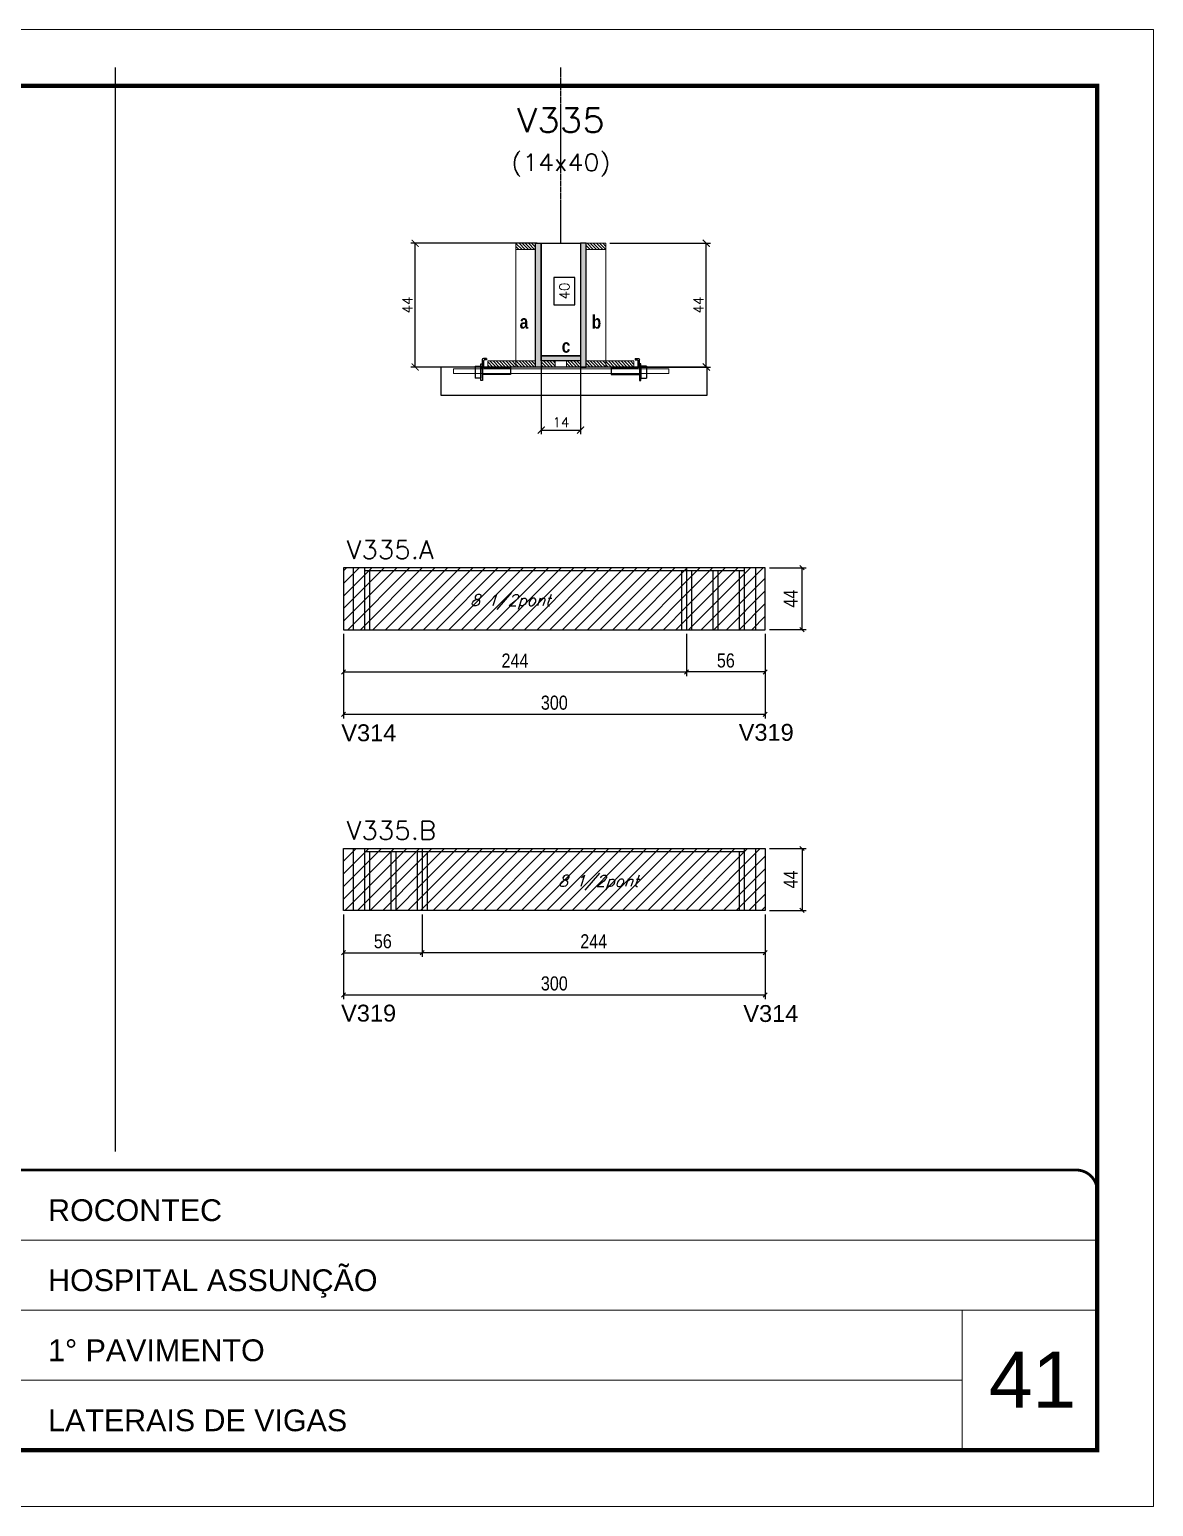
# Model space of a CAD drawing. Extents: x 137137 to 143418, y 10464 to 34486.
# Drawn here: x 137823 to 138622, y 21950 to 23000 of the extents above; entities that cross this region are included whole.
import ezdxf
from ezdxf.enums import TextEntityAlignment as Align

# ---------------------------------------------------------------- set-up
doc = ezdxf.new("R2010")
doc.units = 0
for name, pattern in [('CONTINUO', [0]), ('DASHED', [0.75, 0.5, -0.25]), ('HIDDEN', [0.375, 0.25, -0.125])]:
    doc.linetypes.add(name, pattern=pattern)
for name, color, linetype in [('5', 5, 'Continuous'), ('barrote', 251, 'Continuous'), ('COTA', 241, 'Continuous'), ('Cota Seção (2x)', 4, 'Continuous'), ('detalhes', 4, 'Continuous'), ('Painéis', 200, 'Continuous'), ('presilha', 1, 'Continuous'), ('SARR_2.2x7', 40, 'Continuous'), ('SARR_3.5x7', 81, 'Continuous'), ('texto', 7, 'Continuous'), ('Texto de Titulo', 7, 'Continuous'), ('Texto Qtd Sarr', 242, 'Continuous')]:
    doc.layers.add(name, color=color, linetype=linetype)
for name, color, linetype, lineweight in [('CARIMBO', 255, 'Continuous', 9), ('CONCRETO', 251, 'Continuous', 25), ('Folhas', 255, 'Continuous', 9), ('Hachura', 251, 'Continuous', 9), ('Madeira', 126, 'Continuous', 18), ('SARRAFO DE PRESSAO', 251, 'DASHED', 9), ('SCO-___-LAJ', 2, 'Continuous', 0), ('Texto Seção', 7, 'Continuous', 15)]:
    doc.layers.add(name, color=color, linetype=linetype, lineweight=lineweight)
doc.styles.add('ARIAL', font='arial.ttf')
doc.styles.add('COTA TECNICA', font='techl___.ttf', dxfattribs={"height": 10})
doc.styles.add('REGUA-120', font='ROMANS.shx', dxfattribs={"height": 15})
doc.styles.add('Romans', font='romans.shx')
doc.styles.get("Standard").update_dxf_attribs({"font": 'arial.ttf'})
doc.styles.add('TECNICA', font='techb___.ttf', dxfattribs={"height": 10})
doc.dimstyles.new('Cota Seção (2x)', dxfattribs={"dimtxt": 7, "dimasz": 5, "dimexe": 3, "dimexo": 3, "dimgap": 2, "dimtad": 3, "dimdec": 1, "dimlfac": 0.5, "dimzin": 12, "dimdsep": 46, "dimtxsty": 'Romans', "dimblk": 'ARCHTICK', "dimcen": 0, "dimclrd": 4, "dimclre": 4, "dimclrt": 1, "dimadec": 1, "dimazin": 3, "dimtfac": 1, "dimtdec": 1, "dimtmove": 0, "dimatfit": 3, "dimldrblk": 'OBLIQUE', "dimfxl": 1, "dimtolj": 1, "dimtzin": 12, "dimarcsym": 0})
doc.dimstyles.new('Cota Seção interna', dxfattribs={"dimtxt": 7, "dimasz": 6, "dimexe": 0.18, "dimexo": 2, "dimgap": -4, "dimtad": 3, "dimdec": 1, "dimlfac": 0.5, "dimzin": 12, "dimdsep": 46, "dimtxsty": 'Romans', "dimblk": 'ARCHTICK', "dimcen": 0.09, "dimse1": 1, "dimse2": 1, "dimsd1": 1, "dimsd2": 1, "dimclrd": 180, "dimclre": 5, "dimclrt": 1, "dimadec": 0, "dimazin": 3, "dimtfac": 1, "dimtdec": 1, "dimtofl": 0, "dimtmove": 0, "dimatfit": 3, "dimldrblk": 'ARCHTICK', "dimfxl": 1, "dimtolj": 1, "dimtzin": 0, "dimarcsym": 0})
doc.dimstyles.new('PAINEL', dxfattribs={"dimtxt": 10, "dimasz": 3, "dimexe": 3, "dimexo": 3, "dimgap": 3, "dimtad": 1, "dimdec": 1, "dimzin": 12, "dimdsep": 46, "dimtxsty": 'COTA TECNICA', "dimblk1": 'OBLIQUE', "dimblk2": 'OBLIQUE', "dimsah": 1, "dimcen": 0.9, "dimclrd": 4, "dimclre": 4, "dimclrt": 240, "dimadec": 1, "dimazin": 3, "dimtfac": 1, "dimtdec": 1, "dimtmove": 0, "dimatfit": 3, "dimfxl": 1, "dimtolj": 1, "dimtzin": 12, "dimarcsym": 0})
pattern_1 = [(315, (161133.3777, 14530.4116), (1.12253202, 1.12253202), [])]
pattern_2 = [(315, (161143.3777, 14530.4116), (1.12253202, 1.12253202), [])]
pattern_3 = [(45, (-4768.5, -8026.9955), (-4.49012806, 4.49012806), [])]

# ---------------------------------------------------------------- blocks, each defined once
blk = doc.blocks.new('9999999999')
at = {"color": 30, "linetype": 'CONTINUO'}
for p, q in [((98564.6, 34379.6), (99584, 34379.6)), ((98564.6, 34329.8), (99488, 34329.8)), ((99584, 34329.8), (99488, 34329.8)), ((99488, 34329.8), (99488, 34230.2)), ((98564.6, 34280), (99488, 34280))]:
    blk.add_line(p, q, dxfattribs=at)
at = {"color": 30, "linetype": 'CONTINUO', "const_width": 2}
blk.add_lwpolyline([(99584, 34230.2), (99584, 34414.4, 0.414214), (99569, 34429.4), (98229, 34429.4, 0.414214), (98214, 34414.4), (98214, 34245.2, 0.414214), (98229, 34230.2), (99584, 34230.2)], format="xyb", dxfattribs=at)
at = {"layer": 'Folhas'}
blk.add_lwpolyline([(98139, 34190.2), (99624, 34190.2), (99624, 35240.2), (98139, 35240.2)], close=True, dxfattribs=at)
at = {"layer": 'Folhas', "color": 30, "const_width": 3}
blk.add_lwpolyline([(98214, 34230.2), (99584, 34230.2), (99584, 35200.2), (98214, 35200.2)], close=True, dxfattribs=at)
at = {"color": 7, "linetype": 'Continuous', "ltscale": 5, "style": 'ARIAL'}
for s, height, p in [('ROCONTEC', 15.48, (98837.7, 34393.1)), ('HOSPITAL ASSUNÇÃO', 15.483, (98837.7, 34343.3)), ('1° PAVIMENTO', 15.483, (98837.7, 34293.5)), ('LATERAIS DE VIGAS', 15.483, (98837.7, 34243.7))]:
    blk.add_text(s, height=height, dxfattribs=at).set_placement(p)
blk = doc.blocks.new('_Oblique')
at = {"color": 0, "linetype": 'ByBlock', "lineweight": -2}
blk.add_line((-0.5, -0.5), (0.5, 0.5), dxfattribs=at)
blk = doc.blocks.new('*D1204')
at = {"layer": 'COTA', "color": 4, "linetype": 'ByBlock', "lineweight": -2, "transparency": 16777216}
for p, q in [((138046.1, 22570.4), (138046.1, 22510.2)), ((138346.1, 22570.4), (138346.1, 22510.2)), ((138046.1, 22513.2), (138346.1, 22513.2))]:
    blk.add_line(p, q, dxfattribs=at)
at = {"layer": 'Defpoints', "color": 0, "linetype": 'ByBlock', "transparency": 16777216}
for p in [(138046.1, 22573.4), (138346.1, 22573.4), (138346.1, 22513.2)]:
    blk.add_point(p, dxfattribs=at)
at = {"layer": 'COTA', "color": 4, "linetype": 'ByBlock', "lineweight": -2, "transparency": 16777216, "xscale": 3, "yscale": 3, "zscale": 3, "rotation": 180}
blk.add_blockref('_Oblique', (138046.1, 22513.2), dxfattribs=at)
at = {"layer": 'COTA', "color": 4, "linetype": 'ByBlock', "lineweight": -2, "transparency": 16777216, "xscale": 3, "yscale": 3, "zscale": 3}
blk.add_blockref('_Oblique', (138346.1, 22513.2), dxfattribs=at)
at = {"layer": 'COTA', "color": 240, "linetype": 'ByBlock', "transparency": 16777216, "insert": (138196.1, 22521.4), "char_height": 10, "attachment_point": 5, "style": 'COTA TECNICA'}
blk.add_mtext('\\A1;300', dxfattribs=at)
blk = doc.blocks.new('*D1205')
at = {"layer": 'COTA', "color": 4, "linetype": 'ByBlock', "lineweight": -2, "transparency": 16777216}
for p, q in [((138046.1, 22570.4), (138046.1, 22540.3)), ((138290.1, 22570.4), (138290.1, 22540.3)), ((138046.1, 22543.3), (138290.1, 22543.3))]:
    blk.add_line(p, q, dxfattribs=at)
at = {"layer": 'Defpoints', "color": 0, "linetype": 'ByBlock', "transparency": 16777216}
for p in [(138046.1, 22573.4), (138290.1, 22573.4), (138290.1, 22543.3)]:
    blk.add_point(p, dxfattribs=at)
at = {"layer": 'COTA', "color": 4, "linetype": 'ByBlock', "lineweight": -2, "transparency": 16777216, "xscale": 3, "yscale": 3, "zscale": 3, "rotation": 180}
blk.add_blockref('_Oblique', (138046.1, 22543.3), dxfattribs=at)
at = {"layer": 'COTA', "color": 4, "linetype": 'ByBlock', "lineweight": -2, "transparency": 16777216, "xscale": 3, "yscale": 3, "zscale": 3}
blk.add_blockref('_Oblique', (138290.1, 22543.3), dxfattribs=at)
at = {"layer": 'COTA', "color": 240, "linetype": 'ByBlock', "transparency": 16777216, "insert": (138168.1, 22551.4), "char_height": 10, "attachment_point": 5, "style": 'COTA TECNICA'}
blk.add_mtext('\\A1;244', dxfattribs=at)
blk = doc.blocks.new('*D1206')
at = {"layer": 'COTA', "color": 4, "linetype": 'ByBlock', "lineweight": -2, "transparency": 16777216}
for p, q in [((138290.1, 22570.4), (138290.1, 22540.3)), ((138346.1, 22570.4), (138346.1, 22540.3)), ((138346.1, 22543.3), (138290.1, 22543.3))]:
    blk.add_line(p, q, dxfattribs=at)
at = {"layer": 'Defpoints', "color": 0, "linetype": 'ByBlock', "transparency": 16777216}
for p in [(138290.1, 22573.4), (138346.1, 22573.4), (138290.1, 22543.3)]:
    blk.add_point(p, dxfattribs=at)
at = {"layer": 'COTA', "color": 4, "linetype": 'ByBlock', "lineweight": -2, "transparency": 16777216, "xscale": 3, "yscale": 3, "zscale": 3, "rotation": 180}
blk.add_blockref('_Oblique', (138290.1, 22543.3), dxfattribs=at)
at = {"layer": 'COTA', "color": 4, "linetype": 'ByBlock', "lineweight": -2, "transparency": 16777216, "xscale": 3, "yscale": 3, "zscale": 3}
blk.add_blockref('_Oblique', (138346.1, 22543.3), dxfattribs=at)
at = {"layer": 'COTA', "color": 240, "linetype": 'ByBlock', "transparency": 16777216, "insert": (138318.1, 22551.4), "char_height": 10, "attachment_point": 5, "style": 'COTA TECNICA'}
blk.add_mtext('\\A1;56', dxfattribs=at)
blk = doc.blocks.new('*D1207')
at = {"layer": 'COTA', "color": 4, "linetype": 'ByBlock', "lineweight": -2, "transparency": 16777216}
for p, q in [((138349.1, 22617.4), (138375.3, 22617.4)), ((138372.3, 22573.4), (138372.3, 22617.4)), ((138349.1, 22573.4), (138375.3, 22573.4))]:
    blk.add_line(p, q, dxfattribs=at)
at = {"layer": 'Defpoints', "color": 0, "linetype": 'ByBlock', "transparency": 16777216}
for p in [(138346.1, 22617.4), (138372.3, 22617.4), (138346.1, 22573.4)]:
    blk.add_point(p, dxfattribs=at)
at = {"layer": 'COTA', "color": 4, "linetype": 'ByBlock', "lineweight": -2, "transparency": 16777216, "xscale": 3, "yscale": 3, "zscale": 3}
for p, rotation in [((138372.3, 22617.4), 90), ((138372.3, 22573.4), 270)]:
    blk.add_blockref('_Oblique', p, dxfattribs=dict(at, rotation=rotation))
at = {"layer": 'COTA', "color": 240, "linetype": 'ByBlock', "transparency": 16777216, "insert": (138364.2, 22595.4), "char_height": 10, "attachment_point": 5, "rotation": 90, "style": 'COTA TECNICA'}
blk.add_mtext('\\A1;44', dxfattribs=at)
blk = doc.blocks.new('*D1208')
at = {"layer": 'COTA', "color": 4, "linetype": 'ByBlock', "lineweight": -2, "transparency": 16777216}
for p, q in [((138046.1, 22370.8), (138046.1, 22310.6)), ((138346.1, 22370.8), (138346.1, 22310.6)), ((138346.1, 22313.6), (138046.1, 22313.6))]:
    blk.add_line(p, q, dxfattribs=at)
at = {"layer": 'Defpoints', "color": 0, "linetype": 'ByBlock', "transparency": 16777216}
for p in [(138046.1, 22373.8), (138346.1, 22373.8), (138046.1, 22313.6)]:
    blk.add_point(p, dxfattribs=at)
at = {"layer": 'COTA', "color": 4, "linetype": 'ByBlock', "lineweight": -2, "transparency": 16777216, "xscale": 3, "yscale": 3, "zscale": 3, "rotation": 180}
blk.add_blockref('_Oblique', (138046.1, 22313.6), dxfattribs=at)
at = {"layer": 'COTA', "color": 4, "linetype": 'ByBlock', "lineweight": -2, "transparency": 16777216, "xscale": 3, "yscale": 3, "zscale": 3}
blk.add_blockref('_Oblique', (138346.1, 22313.6), dxfattribs=at)
at = {"layer": 'COTA', "color": 240, "linetype": 'ByBlock', "transparency": 16777216, "insert": (138196.1, 22321.8), "char_height": 10, "attachment_point": 5, "style": 'COTA TECNICA'}
blk.add_mtext('\\A1;300', dxfattribs=at)
blk = doc.blocks.new('*D1209')
at = {"layer": 'COTA', "color": 4, "linetype": 'ByBlock', "lineweight": -2, "transparency": 16777216}
for p, q in [((138102.1, 22370.8), (138102.1, 22340.7)), ((138346.1, 22370.8), (138346.1, 22340.7)), ((138346.1, 22343.7), (138102.1, 22343.7))]:
    blk.add_line(p, q, dxfattribs=at)
at = {"layer": 'Defpoints', "color": 0, "linetype": 'ByBlock', "transparency": 16777216}
for p in [(138102.1, 22373.8), (138346.1, 22373.8), (138102.1, 22343.7)]:
    blk.add_point(p, dxfattribs=at)
at = {"layer": 'COTA', "color": 4, "linetype": 'ByBlock', "lineweight": -2, "transparency": 16777216, "xscale": 3, "yscale": 3, "zscale": 3, "rotation": 180}
blk.add_blockref('_Oblique', (138102.1, 22343.7), dxfattribs=at)
at = {"layer": 'COTA', "color": 4, "linetype": 'ByBlock', "lineweight": -2, "transparency": 16777216, "xscale": 3, "yscale": 3, "zscale": 3}
blk.add_blockref('_Oblique', (138346.1, 22343.7), dxfattribs=at)
at = {"layer": 'COTA', "color": 240, "linetype": 'ByBlock', "transparency": 16777216, "insert": (138224.1, 22351.8), "char_height": 10, "attachment_point": 5, "style": 'COTA TECNICA'}
blk.add_mtext('\\A1;244', dxfattribs=at)
blk = doc.blocks.new('*D1210')
at = {"layer": 'COTA', "color": 4, "linetype": 'ByBlock', "lineweight": -2, "transparency": 16777216}
for p, q in [((138046.1, 22370.8), (138046.1, 22340.7)), ((138102.1, 22370.8), (138102.1, 22340.7)), ((138046.1, 22343.7), (138102.1, 22343.7))]:
    blk.add_line(p, q, dxfattribs=at)
at = {"layer": 'Defpoints', "color": 0, "linetype": 'ByBlock', "transparency": 16777216}
for p in [(138046.1, 22373.8), (138102.1, 22373.8), (138102.1, 22343.7)]:
    blk.add_point(p, dxfattribs=at)
at = {"layer": 'COTA', "color": 4, "linetype": 'ByBlock', "lineweight": -2, "transparency": 16777216, "xscale": 3, "yscale": 3, "zscale": 3, "rotation": 180}
blk.add_blockref('_Oblique', (138046.1, 22343.7), dxfattribs=at)
at = {"layer": 'COTA', "color": 4, "linetype": 'ByBlock', "lineweight": -2, "transparency": 16777216, "xscale": 3, "yscale": 3, "zscale": 3}
blk.add_blockref('_Oblique', (138102.1, 22343.7), dxfattribs=at)
at = {"layer": 'COTA', "color": 240, "linetype": 'ByBlock', "transparency": 16777216, "insert": (138074.1, 22351.8), "char_height": 10, "attachment_point": 5, "style": 'COTA TECNICA'}
blk.add_mtext('\\A1;56', dxfattribs=at)
blk = doc.blocks.new('*D1211')
at = {"layer": 'COTA', "color": 4, "linetype": 'ByBlock', "lineweight": -2, "transparency": 16777216}
for p, q in [((138349.1, 22417.8), (138375.3, 22417.8)), ((138372.3, 22417.8), (138372.3, 22373.8)), ((138349.1, 22373.8), (138375.3, 22373.8))]:
    blk.add_line(p, q, dxfattribs=at)
at = {"layer": 'Defpoints', "color": 0, "linetype": 'ByBlock', "transparency": 16777216}
for p in [(138346.1, 22417.8), (138346.1, 22373.8), (138372.3, 22373.8)]:
    blk.add_point(p, dxfattribs=at)
at = {"layer": 'COTA', "color": 4, "linetype": 'ByBlock', "lineweight": -2, "transparency": 16777216, "xscale": 3, "yscale": 3, "zscale": 3}
for p, rotation in [((138372.3, 22417.8), 90), ((138372.3, 22373.8), 270)]:
    blk.add_blockref('_Oblique', p, dxfattribs=dict(at, rotation=rotation))
at = {"layer": 'COTA', "color": 240, "linetype": 'ByBlock', "transparency": 16777216, "insert": (138364.2, 22395.8), "char_height": 10, "attachment_point": 5, "rotation": 90, "style": 'COTA TECNICA'}
blk.add_mtext('\\A1;44', dxfattribs=at)
blk = doc.blocks.new('_ArchTick')
at = {"color": 0, "linetype": 'ByBlock', "const_width": 0.15}
blk.add_lwpolyline([(-0.5, -0.5), (0.5, 0.5)], dxfattribs=at)
blk = doc.blocks.new('*D1180')
at = {"layer": 'COTA', "color": 4, "lineweight": -2, "transparency": 16777216}
for p, q in [((138183.8, 22848.1), (138094.1, 22848.1)), ((138097.1, 22760.1), (138097.1, 22848.1)), ((138145.8, 22760.1), (138094.1, 22760.1))]:
    blk.add_line(p, q, dxfattribs=at)
at = {"layer": 'Defpoints', "color": 0, "transparency": 16777216}
for p in [(138097.1, 22848.1), (138186.8, 22848.1), (138148.8, 22760.1)]:
    blk.add_point(p, dxfattribs=at)
at = {"layer": 'COTA', "color": 4, "lineweight": -2, "transparency": 16777216, "xscale": 5, "yscale": 5, "zscale": 5}
for p, rotation in [((138097.1, 22848.1), 90), ((138097.1, 22760.1), 270)]:
    blk.add_blockref('_ArchTick', p, dxfattribs=dict(at, rotation=rotation))
at = {"layer": 'COTA', "color": 1, "transparency": 16777216, "insert": (138091.6, 22804.1), "char_height": 7, "attachment_point": 5, "rotation": 90, "style": 'Romans'}
blk.add_mtext('\\A1;44', dxfattribs=at)
blk = doc.blocks.new('*D1181')
at = {"layer": 'COTA', "color": 4, "lineweight": -2, "transparency": 16777216}
for p, q in [((138235.7, 22848.1), (138307.2, 22848.1)), ((138304.2, 22760.1), (138304.2, 22848.1)), ((138255.8, 22760.1), (138307.2, 22760.1))]:
    blk.add_line(p, q, dxfattribs=at)
at = {"layer": 'Defpoints', "color": 0, "transparency": 16777216}
for p in [(138232.7, 22848.1), (138304.2, 22848.1), (138252.8, 22760.1)]:
    blk.add_point(p, dxfattribs=at)
at = {"layer": 'COTA', "color": 4, "lineweight": -2, "transparency": 16777216, "xscale": 5, "yscale": 5, "zscale": 5}
for p, rotation in [((138304.2, 22848.1), 90), ((138304.2, 22760.1), 270)]:
    blk.add_blockref('_ArchTick', p, dxfattribs=dict(at, rotation=rotation))
at = {"layer": 'COTA', "color": 1, "transparency": 16777216, "insert": (138298.7, 22804.1), "char_height": 7, "attachment_point": 5, "rotation": 90, "style": 'Romans'}
blk.add_mtext('\\A1;44', dxfattribs=at)
blk = doc.blocks.new('*D1182')
at = {"layer": 'Cota Seção (2x)', "color": 180, "lineweight": -2, "transparency": 16777216}
for p, q in [((138210.8, 22823.7), (138195.8, 22823.7)), ((138195.8, 22823.7), (138195.8, 22804.4)), ((138210.8, 22804.4), (138210.8, 22823.7)), ((138195.8, 22804.4), (138210.8, 22804.4))]:
    blk.add_line(p, q, dxfattribs=at)
at = {"layer": 'Defpoints', "color": 0, "transparency": 16777216}
for p in [(138214.7, 22848.1), (138214.8, 22848.1), (138214.8, 22768.1)]:
    blk.add_point(p, dxfattribs=at)
at = {"layer": 'Cota Seção (2x)', "color": 1, "transparency": 16777216, "insert": (138203.3, 22814.1), "char_height": 7, "attachment_point": 5, "rotation": 90, "style": 'Romans'}
blk.add_mtext('\\A1;40', dxfattribs=at)
blk = doc.blocks.new('titulo1')
at = {"layer": 'Defpoints', "color": 252, "linetype": 'HIDDEN', "ltscale": 2}
blk.add_line((0, 0), (0, 125), dxfattribs=at)
at = {"layer": 'Defpoints', "style": 'Romans', "oblique": 15}
blk.add_attdef('FOLHA', text='', height=10, dxfattribs=at).set_placement((0, 15.6), align=Align.MIDDLE_CENTER)
at = {"layer": 'Texto Qtd Sarr', "color": 3, "style": 'Romans', "oblique": 15}
for tag, height, p in [('TITULO', 17, (0, 71.4)), ('SEÇÃO', 12, (0, 41.5))]:
    blk.add_attdef(tag, text='', height=height, dxfattribs=at).set_placement(p, align=Align.MIDDLE_CENTER)
blk = doc.blocks.new('PRESILHA METÁLICA 1')
at = {"layer": 'presilha'}
for p, q in [((7.5, 10.6), (7.5, 19.9)), ((12, 21), (8.6, 21)), ((9, 11.6), (9, 18.9)), ((12, 19.5), (9.6, 19.5)), ((12, 21), (12, 19.5)), ((0, 13), (6, 13)), ((0, 13), (0, 0)), ((6, 0), (0, 0)), ((6, 15.5), (7.5, 15.5)), ((6, -2.5), (6, 15.5)), ((6, 13), (6, 0)), ((7.5, 15.5), (7.5, -2.5)), ((37.5, 4.1), (7.5, 4.1)), ((37.5, 11), (9.6, 11)), ((37.5, 11), (37.5, 4.1)), ((7.5, -2.5), (6, -2.5))]:
    blk.add_line(p, q, dxfattribs=at)
for centre, radius, start, end in [((8.6, 19.9), 1.14, 90, 180), ((9.6, 18.9), 0.57, 90, 180), ((9.6, 11.6), 0.57, 180, 270)]:
    blk.add_arc(centre, radius, start, end, dxfattribs=at)
blk = doc.blocks.new('*D1183')
at = {"layer": 'COTA', "color": 4, "lineweight": -2, "transparency": 16777216}
for p, q in [((138186.8, 22761.5), (138186.8, 22712.3)), ((138214.8, 22761.5), (138214.8, 22712.3)), ((138186.8, 22715.3), (138214.8, 22715.3))]:
    blk.add_line(p, q, dxfattribs=at)
at = {"layer": 'Defpoints', "color": 0, "transparency": 16777216}
for p in [(138186.8, 22764.5), (138214.8, 22764.5), (138214.8, 22715.3)]:
    blk.add_point(p, dxfattribs=at)
at = {"layer": 'COTA', "color": 4, "lineweight": -2, "transparency": 16777216, "xscale": 5, "yscale": 5, "zscale": 5, "rotation": 180}
blk.add_blockref('_ArchTick', (138186.8, 22715.3), dxfattribs=at)
at = {"layer": 'COTA', "color": 4, "lineweight": -2, "transparency": 16777216, "xscale": 5, "yscale": 5, "zscale": 5}
blk.add_blockref('_ArchTick', (138214.8, 22715.3), dxfattribs=at)
at = {"layer": 'COTA', "color": 1, "transparency": 16777216, "insert": (138200.8, 22720.8), "char_height": 7, "attachment_point": 5, "style": 'Romans'}
blk.add_mtext('\\A1;14', dxfattribs=at)

msp = doc.modelspace()

# ---------------------------------------------------------------- hatches: boundary and pattern name
at = {"layer": 'Hachura'}
h = msp.add_hatch(dxfattribs=at)
h.set_pattern_fill('ANSI31', color=256, scale=0.5, angle=270, style=0)
h.set_pattern_definition([(315, (161143.3777, 14540.4116), (1.12253202, 1.12253202), [])])
h.paths.add_polyline_path([(138182.76, 22843.66), (138182.76, 22848.06), (138168.76, 22848.06), (138168.76, 22843.66)])
h = msp.add_hatch(color=256, dxfattribs=at)
h.dxf.hatch_style = 1
h.paths.add_polyline_path([(138182.76, 22848.06), (138186.76, 22848.06), (138186.76, 22760.06), (138182.76, 22760.06)])
h = msp.add_hatch(color=256, dxfattribs=at)
h.dxf.hatch_style = 1
h.paths.add_polyline_path([(138218.75, 22848.06), (138214.75, 22848.06), (138214.76, 22760.06), (138218.76, 22760.06)])
h = msp.add_hatch(dxfattribs=at)
h.set_pattern_fill('ANSI31', color=256, scale=0.5, angle=270, style=0)
h.set_pattern_definition([(315, (161133.3873, 14540.4116), (1.12253202, 1.12253202), [])])
h.paths.add_polyline_path([(138218.75, 22843.66), (138218.75, 22848.06), (138232.75, 22848.06), (138232.75, 22843.66)])
h = msp.add_hatch(dxfattribs=at)
h.set_pattern_fill('ANSI31', color=256, scale=0.5, angle=270, style=0)
h.set_pattern_definition(pattern_2)
h.paths.add_polyline_path([(138148.76, 22760.06), (138148.76, 22764.46), (138168.76, 22764.46), (138168.76, 22760.06)])
h = msp.add_hatch(dxfattribs=at)
h.set_pattern_fill('ANSI31', color=256, scale=0.5, angle=270, style=0)
h.set_pattern_definition([(315, (161143.3777, 14456.8116), (1.12253202, 1.12253202), [])])
h.paths.add_polyline_path([(138182.76, 22760.06), (138182.76, 22764.46), (138168.76, 22764.46), (138168.76, 22760.06)])
h = msp.add_hatch(color=256, dxfattribs=at)
h.dxf.hatch_style = 1
h.paths.add_polyline_path([(138186.76, 22764.46), (138186.76, 22768.06), (138214.76, 22768.06), (138214.76, 22764.46)])
h = msp.add_hatch(dxfattribs=at)
h.set_pattern_fill('ANSI31', color=256, scale=0.5, angle=270, style=0)
h.set_pattern_definition(pattern_2)
h.paths.add_polyline_path([(138186.76, 22760.06), (138186.76, 22764.46), (138196.76, 22764.46), (138196.76, 22760.06)])
h = msp.add_hatch(dxfattribs=at)
h.set_pattern_fill('ANSI31', color=256, scale=0.5, angle=270, style=0)
h.set_pattern_definition(pattern_1)
h.paths.add_polyline_path([(138214.76, 22760.06), (138214.76, 22764.46), (138204.76, 22764.46), (138204.76, 22760.06)])
h = msp.add_hatch(dxfattribs=at)
h.set_pattern_fill('ANSI31', color=256, scale=0.5, angle=270, style=0)
h.set_pattern_definition([(315, (161133.3777, 14456.8116), (1.12253202, 1.12253202), [])])
h.paths.add_polyline_path([(138218.76, 22760.06), (138218.76, 22764.46), (138232.76, 22764.46), (138232.76, 22760.06)])
h = msp.add_hatch(dxfattribs=at)
h.set_pattern_fill('ANSI31', color=256, scale=0.5, angle=270, style=0)
h.set_pattern_definition(pattern_1)
h.paths.add_polyline_path([(138252.76, 22760.06), (138252.76, 22764.46), (138232.76, 22764.46), (138232.76, 22760.06)])
at = {"layer": 'Hachura', "linetype": 'ByBlock'}
h = msp.add_hatch(dxfattribs=at)
h.set_pattern_fill('ANSI31', color=256, scale=2)
h.set_pattern_definition(pattern_3)
h.paths.add_polyline_path([(138290.12, 22573.36), (138290.12, 22617.36), (138046.12, 22617.36), (138046.12, 22573.36)])
h.paths.add_polyline_path([(138128.47, 22585.01), (138196.09, 22585.01), (138201.59, 22600.98), (138133.97, 22600.98)], flags=24)
h = msp.add_hatch(dxfattribs=at)
h.set_pattern_fill('ANSI31', color=256, scale=2)
h.set_pattern_definition(pattern_3)
h.paths.add_polyline_path([(138346.12, 22573.36), (138346.12, 22617.36), (138290.12, 22617.36), (138290.12, 22573.36)])
h = msp.add_hatch(dxfattribs=at)
h.set_pattern_fill('ANSI31', color=256, scale=2)
h.set_pattern_definition(pattern_3)
h.paths.add_polyline_path([(138046.12, 22417.76), (138046.12, 22373.76), (138102.12, 22373.76), (138102.12, 22417.76)])
h = msp.add_hatch(dxfattribs=at)
h.set_pattern_fill('ANSI31', color=256, scale=2)
h.set_pattern_definition(pattern_3)
h.paths.add_polyline_path([(138346.12, 22373.76), (138346.12, 22417.76), (138102.12, 22417.76), (138102.12, 22373.76)])
h.paths.add_polyline_path([(138191.04, 22385.41), (138258.66, 22385.41), (138264.16, 22401.39), (138196.54, 22401.39)], flags=24)

# ---------------------------------------------------------------- linework, layer by layer
at = {"layer": 'barrote'}
msp.add_lwpolyline([(138115.3, 22740.06), (138304.89, 22740.06), (138304.89, 22760.06), (138115.3, 22760.06)], close=True, dxfattribs=at)
at = {"layer": 'CONCRETO'}
msp.add_lwpolyline([(138186.76, 22848.06), (138186.76, 22848.06), (138186.76, 22848.06), (138186.76, 22848.06), (138214.76, 22848.06), (138214.76, 22848.06), (138214.76, 22848.06), (138214.76, 22768.06), (138186.76, 22768.06), (138186.76, 22848.06)], close=True, dxfattribs=at)
at = {"layer": 'COTA', "linetype": 'ByBlock'}
msp.add_line((137883.79, 22973.06), (137883.79, 22202.3), dxfattribs=at)
at = {"layer": 'Madeira'}
for points in [[(138182.76, 22843.66), (138182.76, 22848.06), (138168.76, 22848.06), (138168.76, 22843.66)], [(138182.76, 22848.06), (138168.76, 22848.06), (138168.76, 22760.06), (138182.76, 22760.06)], [(138218.75, 22843.66), (138218.75, 22848.06), (138232.75, 22848.06), (138232.75, 22843.66)], [(138218.75, 22848.06), (138232.75, 22848.06), (138232.76, 22760.06), (138218.76, 22760.06)], [(138148.76, 22760.06), (138148.76, 22764.46), (138168.76, 22764.46), (138168.76, 22760.06)], [(138182.76, 22760.06), (138182.76, 22764.46), (138168.76, 22764.46), (138168.76, 22760.06)], [(138186.76, 22760.06), (138186.76, 22764.46), (138196.76, 22764.46), (138196.76, 22760.06)], [(138214.76, 22760.06), (138214.76, 22764.46), (138204.76, 22764.46), (138204.76, 22760.06)], [(138218.76, 22760.06), (138218.76, 22764.46), (138232.76, 22764.46), (138232.76, 22760.06)], [(138252.76, 22760.06), (138252.76, 22764.46), (138232.76, 22764.46), (138232.76, 22760.06)]]:
    msp.add_lwpolyline(points, close=True, dxfattribs=at)
at = {"layer": 'Painéis', "linetype": 'ByBlock'}
for p, q in [((138046.12, 22617.36), (138046.12, 22573.36)), ((138346.12, 22617.36), (138046.12, 22617.36)), ((138290.12, 22617.36), (138290.12, 22573.36)), ((138346.12, 22573.36), (138346.12, 22617.36)), ((138046.12, 22573.36), (138346.12, 22573.36)), ((138046.12, 22373.76), (138046.12, 22417.76)), ((138046.12, 22417.76), (138346.12, 22417.76)), ((138102.12, 22417.76), (138102.12, 22373.76)), ((138346.12, 22417.76), (138346.12, 22373.76)), ((138346.12, 22373.76), (138046.12, 22373.76))]:
    msp.add_line(p, q, dxfattribs=at)
at = {"layer": 'Painéis'}
for points in [[(138182.76, 22848.06), (138186.76, 22848.06), (138186.76, 22760.06), (138182.76, 22760.06)], [(138218.75, 22848.06), (138214.75, 22848.06), (138214.76, 22760.06), (138218.76, 22760.06)], [(138186.76, 22764.46), (138186.76, 22768.06), (138214.76, 22768.06), (138214.76, 22764.46)]]:
    msp.add_lwpolyline(points, close=True, dxfattribs=at)
at = {"layer": 'SARR_2.2x7', "linetype": 'Continuous'}
for p, q in [((138053.12, 22617.36), (138053.12, 22573.36)), ((138339.12, 22617.36), (138339.12, 22573.36)), ((138290.12, 22615.16), (138061.12, 22615.16)), ((138331.12, 22615.16), (138290.12, 22615.16)), ((138053.12, 22417.76), (138053.12, 22373.76)), ((138339.12, 22417.76), (138339.12, 22373.76)), ((138061.12, 22415.56), (138102.12, 22415.56)), ((138102.12, 22415.56), (138331.12, 22415.56))]:
    msp.add_line(p, q, dxfattribs=at)
at = {"layer": 'SARR_3.5x7'}
for p, q in [((138061.12, 22617.36), (138061.12, 22573.36)), ((138331.12, 22617.36), (138331.12, 22573.36)), ((138064.62, 22615.16), (138064.62, 22573.36)), ((138286.62, 22615.16), (138286.62, 22573.36)), ((138293.62, 22615.16), (138293.62, 22573.36)), ((138308.87, 22615.16), (138308.87, 22573.36)), ((138312.38, 22615.16), (138312.38, 22573.36)), ((138327.62, 22615.16), (138327.62, 22573.36)), ((138061.12, 22417.76), (138061.12, 22373.76)), ((138331.12, 22417.76), (138331.12, 22373.76)), ((138064.63, 22415.56), (138064.62, 22373.76)), ((138079.87, 22415.56), (138079.87, 22373.76)), ((138083.38, 22415.56), (138083.37, 22373.76)), ((138098.62, 22415.56), (138098.62, 22373.76)), ((138105.62, 22415.56), (138105.62, 22373.76)), ((138327.62, 22415.56), (138327.62, 22373.76))]:
    msp.add_line(p, q, dxfattribs=at)
at = {"layer": 'SCO-___-LAJ', "color": 1}
msp.add_lwpolyline([(138124.3, 22758.72), (138277.57, 22758.72), (138277.57, 22755.52), (138124.3, 22755.52)], close=True, dxfattribs=at)

# ---------------------------------------------------------------- block references
at = {"layer": 'presilha', "yscale": 0.6666666666666666, "zscale": 0.6666666666666666}
for p, xscale in [((138139.89, 22752.09), 0.6666666666666666), ((138261.63, 22752.09), -0.6666666666666666)]:
    msp.add_blockref('PRESILHA METÁLICA 1', p, dxfattribs=dict(at, xscale=xscale))
at = {"layer": 'SARRAFO DE PRESSAO', "color": 6, "linetype": 'ByBlock'}
msp.add_blockref('9999999999', (38998.31, -12240.18), dxfattribs=at)
at = {"layer": 'Texto Seção'}
ref = msp.add_blockref('titulo1', (138200.76, 22848.06), dxfattribs=at)
ref.add_attrib('TITULO', 'V335', dxfattribs={"layer": 'Texto de Titulo', "color": 7, "height": 17, "style": 'Romans', "width": 1.1}).set_placement((138200.76, 22935.56), align=Align.MIDDLE_CENTER)
ref.add_attrib('SEÇÃO', '(14x40)', dxfattribs={"layer": 'Texto de Titulo', "color": 7, "height": 12, "style": 'Romans', "width": 1.1}).set_placement((138200.76, 22905.56), align=Align.MIDDLE_CENTER)

# ---------------------------------------------------------------- texts
at = {"layer": '5', "linetype": 'Continuous'}
for s, rotation, p in [('V314', 0.00004, (138044.57, 22494.07)), ('V319', 0.00004, (138327.25, 22494.37)), ('V319', 359.99996, (138044.42, 22294.77)), ('V314', 359.99996, (138330.54, 22294.48))]:
    msp.add_text(s, height=12, rotation=rotation, dxfattribs=at).set_placement(p)
at = {"layer": 'CARIMBO', "style": 'ARIAL'}
msp.add_text('41', height=40, dxfattribs=at).set_placement((138505.15, 22020.17))
at = {"layer": 'detalhes', "style": 'TECNICA'}
for s, p in [('b', (138222.69, 22787.38)), ('a', (138171.45, 22787.39)), ('c', (138201.36, 22770.29))]:
    msp.add_text(s, height=9.6, dxfattribs=at).set_placement(p)
at = {"layer": 'texto', "color": 2, "char_height": 8, "attachment_point": 5, "style": 'Romans'}
for insert in [(138164.84, 22593), (138227.41, 22393.4)]:
    msp.add_mtext('{\\Q19;\\C256;8 1/2pont}', dxfattribs=dict(at, insert=insert))
at = {"layer": 'Texto Seção', "style": 'REGUA-120', "width": 1.05}
for s, p in [('V335.A', (138048.34, 22623.72)), ('V335.B', (138048.34, 22424.13))]:
    msp.add_text(s, height=13, dxfattribs=at).set_placement(p)

# ---------------------------------------------------------------- dimensions: what is measured, and where the dimension line sits
at = {"layer": 'COTA'}
for base, p1, p2, picture, middle in [((138097.11, 22848.06), (138148.76, 22760.06), (138186.76, 22848.06), '*D1180', (138091.61, 22804.06)), ((138304.23, 22848.06), (138252.76, 22760.06), (138232.75, 22848.06), '*D1181', (138298.73, 22804.06))]:
    dim = msp.add_linear_dim(base=base, p1=p1, p2=p2, angle=90, dimstyle='Cota Seção (2x)', dxfattribs=at)
    dim.commit()
    dim.dimension.update_dxf_attribs({"geometry": picture, "text_midpoint": middle})
dim = msp.add_linear_dim(base=(138214.76, 22715.33), p1=(138186.76, 22764.46), p2=(138214.76, 22764.46), dimstyle='Cota Seção (2x)', dxfattribs=at)
dim.commit()
dim.dimension.update_dxf_attribs({"geometry": '*D1183', "text_midpoint": (138200.76, 22720.83)})
at = {"layer": 'COTA', "linetype": 'ByBlock'}
for p1, p2, distance, picture, middle in [((138346.12, 22573.36), (138346.12, 22617.36), -26.15, '*D1207', (138364.2, 22595.36)), ((138046.12, 22573.36), (138346.12, 22573.36), -60.19, '*D1204', (138196.12, 22521.38)), ((138046.12, 22573.36), (138290.12, 22573.36), -30.07, '*D1205', (138168.12, 22551.36)), ((138346.12, 22573.36), (138290.12, 22573.36), 30.07, '*D1206', (138318.12, 22551.4)), ((138346.12, 22417.76), (138346.12, 22373.76), 26.15, '*D1211', (138364.2, 22395.76)), ((138346.12, 22373.76), (138046.12, 22373.76), 60.19, '*D1208', (138196.12, 22321.79)), ((138046.12, 22373.76), (138102.12, 22373.76), -30.07, '*D1210', (138074.12, 22351.8)), ((138346.12, 22373.76), (138102.12, 22373.76), 30.07, '*D1209', (138224.12, 22351.76))]:
    dim = msp.add_aligned_dim(p1=p1, p2=p2, distance=distance, dimstyle='PAINEL', dxfattribs=at)
    dim.commit()
    dim.dimension.update_dxf_attribs({"geometry": picture, "text_midpoint": middle})
at = {"layer": 'Cota Seção (2x)'}
dim = msp.add_linear_dim(base=(138214.75, 22848.06), p1=(138214.76, 22768.06), p2=(138214.75, 22848.06), angle=90, dimstyle='Cota Seção interna', dxfattribs=at)
dim.commit()
dim.dimension.update_dxf_attribs({"geometry": '*D1182', "text_midpoint": (138214.75, 22814.06), "dimtype": 160})

doc.saveas('drawing.dxf')
